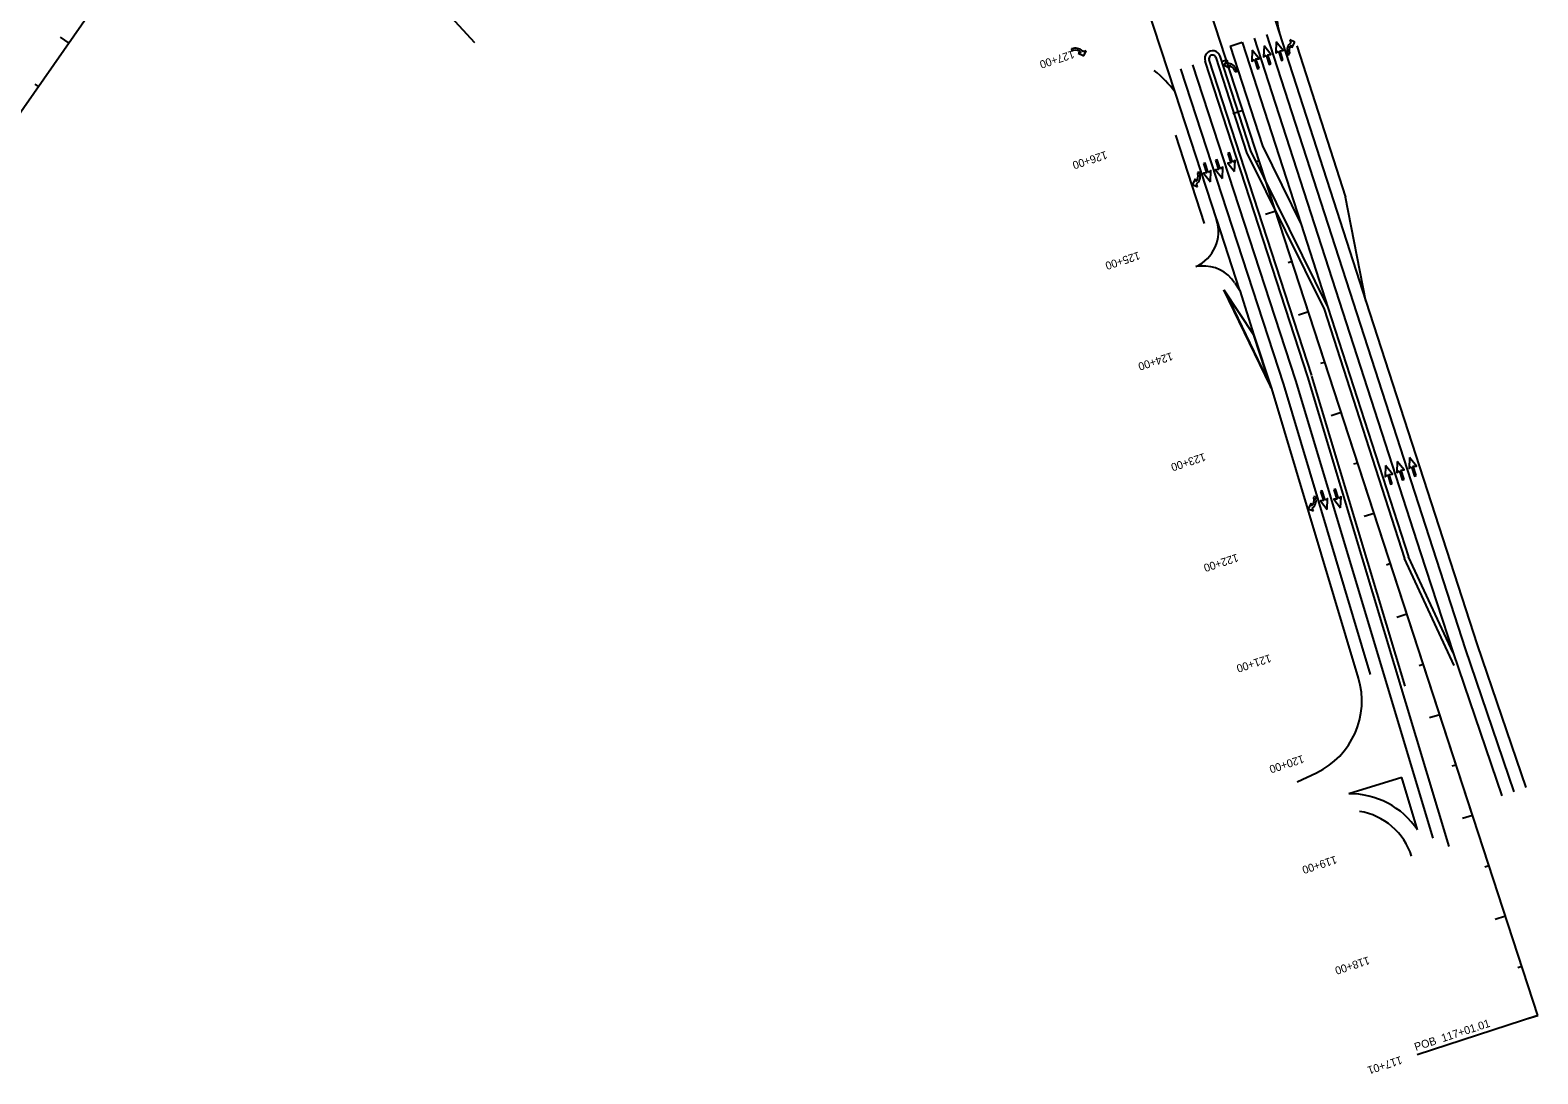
# Model space of a CAD drawing. Extents: x 955284 to 958152, y 796315 to 801506.
# Drawn here: x 956055 to 957479, y 796315 to 797300 of the extents above; entities that cross this region are included whole.
import ezdxf

# ---------------------------------------------------------------- set-up
doc = ezdxf.new("R2010")
doc.units = 0
for name, color, linetype in [('MAIN_P_CONSTCL-Line', 7, 'Continuous'), ('MAIN_P_CONSTCL-PC-PT-Sta-Ldr-Line', 7, 'Continuous'), ('MAIN_P_CONSTCL-PC-PT-Sta-Ldr-Text', 7, 'Continuous'), ('MAIN_P_CONSTCL-Tic-Sta-Line', 7, 'Continuous'), ('MAIN_P_CONSTCL-Tic-Sta-Text', 7, 'Continuous'), ('MAIN_P_EPSHLDR-Line', 7, 'Continuous'), ('MAIN_P_SIDECL-Line', 7, 'Continuous'), ('SIGN_P_SM-Cell', 7, 'Continuous'), ('SIGN_P_SM-Markings', 7, 'Continuous')]:
    doc.layers.add(name, color=color, linetype=linetype)

msp = doc.modelspace()

# ---------------------------------------------------------------- linework, layer by layer
at = {"layer": 'MAIN_P_CONSTCL-Line'}
for p in [(957416.9, 796559.9), (957478.9, 796369.8)]:
    msp.add_line(p, (956951.7, 797987), dxfattribs=at)
at = {"layer": 'MAIN_P_CONSTCL-PC-PT-Sta-Ldr-Line'}
for points in [[(956393.4, 797377.1), (956474.5, 797288.6)], [(957478.9, 796369.8), (957364.8, 796332.6)]]:
    msp.add_lwpolyline(points, dxfattribs=at)
at = {"layer": 'MAIN_P_CONSTCL-Tic-Sta-Line'}
for points in [[(956083.2, 797293.7), (956091.4, 797288)], [(957181, 797270.8), (957184.8, 797272)], [(956059.4, 797249.3), (956062.7, 797247)], [(957190.8, 797221.4), (957200.3, 797224.5)], [(957212, 797175.7), (957215.8, 797177)], [(957221.8, 797126.3), (957231.3, 797129.4)], [(957243, 797080.7), (957246.8, 797081.9)], [(957252.8, 797031.3), (957262.3, 797034.4)], [(957274, 796985.6), (957277.8, 796986.8)], [(957283.8, 796936.2), (957293.3, 796939.3)], [(957305, 796890.5), (957308.8, 796891.7)], [(957314.8, 796841.1), (957324.3, 796844.2)], [(957336, 796795.4), (957339.8, 796796.7)], [(957345.7, 796746), (957355.3, 796749.1)], [(957366.9, 796700.3), (957370.7, 796701.6)], [(957376.7, 796651), (957386.2, 796654)], [(957397.9, 796605.3), (957401.7, 796606.5)], [(957407.7, 796555.9), (957417.2, 796559)], [(957428.9, 796510.2), (957432.7, 796511.4)], [(957438.7, 796460.8), (957448.2, 796463.9)], [(957459.9, 796415.1), (957463.7, 796416.4)], [(957469.4, 796366.7), (957478.9, 796369.8)], [(957469.4, 796366.7), (957478.9, 796369.8)]]:
    msp.add_lwpolyline(points, dxfattribs=at)
at = {"layer": 'MAIN_P_EPSHLDR-Line'}
for p, q in [((957265.6, 796974.2), (957168.4, 797272.2)), ((957174.9, 797274.3), (957203.9, 797184.7)), ((957203.9, 797184.7), (957277, 797036.6)), ((957277, 797036.6), (957353.1, 796801.4)), ((957353.6, 796680.7), (957265.3, 796973.5)), ((957399.9, 796700.2), (957353.1, 796801.4))]:
    msp.add_line(p, q, dxfattribs=at)
msp.add_arc((957171.7, 797273.3), 3.41, 17.9209, 198.0541, dxfattribs=at)
at = {"layer": 'MAIN_P_SIDECL-Line'}
msp.add_line((955423.8, 796332.3), (957282.7, 798993.6), dxfattribs=at)
at = {"layer": 'SIGN_P_SM-Cell'}
for p, q in [((957249.4, 797288.7), (957244.6, 797290.9)), ((957244.6, 797290.9), (957245.6, 797288.2)), ((957246.2, 797286.1), (957246.7, 797283.5)), ((957246.7, 797283.5), (957249.4, 797288.7)), ((957039.9, 797282.8), (957038.4, 797282.4)), ((957038.4, 797282.4), (957038.9, 797280.7)), ((957038.9, 797280.7), (957040, 797281)), ((957047.5, 797279), (957044.9, 797278.5)), ((957044.9, 797278.5), (957050.1, 797275.8)), ((957052.3, 797280.6), (957049.6, 797279.6)), ((957050.1, 797275.8), (957052.3, 797280.6)), ((957242.4, 797278.5), (957242.8, 797277)), ((957242.8, 797277), (957244.5, 797277.5)), ((957244.5, 797277.5), (957244.2, 797278.6)), ((957185.4, 797271.7), (957182.7, 797267.1)), ((957182.7, 797267.1), (957187.9, 797264.4)), ((957186.1, 797268.9), (957185.4, 797271.7)), ((957187.9, 797264.4), (957186.8, 797266.8)), ((957192.7, 797261.8), (957193.1, 797260.7)), ((957193.1, 797260.7), (957194.8, 797261.3)), ((957194.8, 797261.3), (957194.3, 797262.8)), ((957155.3, 797159.8), (957152.7, 797154.5)), ((957155.8, 797157.1), (957155.3, 797159.8)), ((957159.3, 797166.2), (957157.5, 797165.7)), ((957157.5, 797165.7), (957157.8, 797164.6)), ((957159.7, 797164.7), (957159.3, 797166.2)), ((957152.7, 797154.5), (957157.5, 797152.3)), ((957157.5, 797152.3), (957156.4, 797155)), ((957268.7, 796859.9), (957267, 796859.4)), ((957267, 796859.4), (957267.3, 796858.4)), ((957269.2, 796858.4), (957268.7, 796859.9)), ((957264.8, 796853.5), (957262.1, 796848.3)), ((957262.1, 796848.3), (957266.9, 796846.1)), ((957265.3, 796850.9), (957264.8, 796853.5)), ((957266.9, 796846.1), (957265.9, 796848.7))]:
    msp.add_line(p, q, dxfattribs=at)
for points in [[(957231.9, 797289.1), (957231.5, 797278.6), (957233.9, 797280.2)], [(957238.2, 797272), (957235.4, 797280.7), (957238.3, 797280.9), (957231.9, 797289.1)], [(957209.2, 797281.4), (957208.8, 797270.9), (957211.2, 797272.5)], [(957215.6, 797264.3), (957212.7, 797273), (957215.7, 797273.2), (957209.2, 797281.4)], [(957211.2, 797272.5), (957214, 797263.8), (957215.6, 797264.3)], [(957220.3, 797285.4), (957219.9, 797274.9), (957222.3, 797276.5)], [(957226.6, 797268.3), (957223.8, 797277), (957226.7, 797277.3), (957220.3, 797285.4)], [(957222.3, 797276.5), (957225.1, 797267.8), (957226.6, 797268.3)], [(957233.9, 797280.2), (957236.7, 797271.5), (957238.2, 797272)], [(957163.2, 797174.1), (957166.1, 797165.4), (957163.1, 797165.1), (957169.6, 797157)], [(957167.6, 797165.9), (957164.8, 797174.6), (957163.2, 797174.1)], [(957174.6, 797177.3), (957177.4, 797168.6), (957174.5, 797168.4), (957181, 797160.2)], [(957179, 797169.1), (957176.2, 797177.8), (957174.6, 797177.3)], [(957186.1, 797183.7), (957188.9, 797175), (957186, 797174.7), (957192.5, 797166.6)], [(957190.5, 797175.5), (957187.7, 797184.2), (957186.1, 797183.7)], [(957192.5, 797166.6), (957192.9, 797177), (957190.5, 797175.5)], [(957169.6, 797157), (957170, 797167.5), (957167.6, 797165.9)], [(957181, 797160.2), (957181.4, 797170.7), (957179, 797169.1)], [(957335.1, 796889), (957334.7, 796878.5), (957337.1, 796880.1)], [(957341.4, 796871.9), (957338.6, 796880.6), (957341.5, 796880.8), (957335.1, 796889)], [(957346.1, 796893), (957345.7, 796882.5), (957348.1, 796884.1)], [(957352.5, 796875.9), (957349.7, 796884.6), (957352.6, 796884.9), (957346.1, 796893)], [(957357.7, 796896.7), (957357.3, 796886.2), (957359.7, 796887.8)], [(957364.1, 796879.6), (957361.3, 796888.3), (957364.2, 796888.5), (957357.7, 796896.7)], [(957359.7, 796887.8), (957362.5, 796879.1), (957364.1, 796879.6)], [(957337.1, 796880.1), (957339.9, 796871.4), (957341.4, 796871.9)], [(957348.1, 796884.1), (957350.9, 796875.4), (957352.5, 796875.9)], [(957273.7, 796864.6), (957276.5, 796855.9), (957273.6, 796855.7), (957280, 796847.5)], [(957278.1, 796856.4), (957275.2, 796865.1), (957273.7, 796864.6)], [(957286.2, 796866.1), (957289, 796857.4), (957286.1, 796857.2), (957292.6, 796849)], [(957290.6, 796857.9), (957287.8, 796866.6), (957286.2, 796866.1)], [(957292.6, 796849), (957293, 796859.5), (957290.6, 796857.9)], [(957280, 796847.5), (957280.4, 796858), (957278.1, 796856.4)]]:
    msp.add_lwpolyline(points, dxfattribs=at)
for centre, major_axis, start_param, end_param in [((957250.3, 797280.3), (-2.55, 8.89), 0.287648, 1.52132), ((957250.3, 797280.3), (-1.98, 6.89), 0.375327, 1.569666), ((957041.7, 797274.9), (8.89, 2.55), 0.287648, 1.52132), ((957041.7, 797274.9), (6.89, 1.98), 0.375327, 1.569666), ((957186.7, 797259.8), (-2.96, 8.77), 4.761865, 5.995538), ((957186.7, 797259.8), (-2.3, 6.8), 4.713519, 5.907858), ((957151.8, 797162.9), (1.98, -6.89), 0.375327, 1.569666), ((957151.8, 797162.9), (2.55, -8.89), 0.287648, 1.52132), ((957261.2, 796856.6), (1.98, -6.89), 0.375327, 1.569666), ((957261.2, 796856.6), (2.55, -8.89), 0.287648, 1.52132)]:
    msp.add_ellipse(centre, major_axis=major_axis, ratio=0.879686, start_param=start_param, end_param=end_param, dxfattribs=at)
at = {"layer": 'SIGN_P_SM-Markings'}
for p, q in [((957136.3, 797241.7), (957109.4, 797324.2)), ((957224.8, 797328.1), (957286, 797138.9)), ((957188.2, 797285.2), (957199.6, 797288.9)), ((957199.6, 797288.9), (957255.3, 797116.7)), ((957211.1, 797292.5), (957368.2, 796806.5)), ((957222.5, 797296.2), (957410.2, 796715.9)), ((957178.7, 797275.6), (957207.6, 797186.2)), ((957188.2, 797285.2), (957218.8, 797190.8)), ((957251.2, 797285.3), (957297.4, 797142.6)), ((957239, 796965.5), (957141.8, 797263.6)), ((957250.4, 796969.2), (957153.2, 797267.3)), ((957261.8, 796972.9), (957164.6, 797271)), ((957175.7, 797121), (957136.3, 797241.7)), ((957164.2, 797117.6), (957137, 797200.9)), ((957218.8, 797190.8), (957255.3, 797116.7)), ((957207.6, 797186.2), (957280.7, 797038.2)), ((957286, 797138.9), (957316.5, 797044.4)), ((957316.5, 797044.4), (957297.4, 797142.6)), ((957197.4, 797054.3), (957175.6, 797121.3)), ((957255.3, 797116.7), (957280.7, 797038.2)), ((957160.6, 797077.3), (957155.8, 797076.9)), ((957192.6, 797061.7), (957197.4, 797054.3)), ((957182.5, 797055.1), (957210.6, 797012.1)), ((957184, 797052.5), (957226.1, 796964.5)), ((957197.4, 797054.3), (957210.6, 797012.1)), ((957316.5, 797044.4), (957421.6, 796719.6)), ((957280.7, 797038.2), (957356.8, 796802.8)), ((957227, 796962), (957210.6, 797012.1)), ((957227.6, 796961.8), (957211.1, 797012.2)), ((957395, 796529.4), (957261.8, 796972.9)), ((957309.5, 796688.3), (957227.6, 796961.8)), ((957321, 796691.8), (957239, 796965.5)), ((957380.2, 796537.1), (957250.4, 796969.2)), ((957398.8, 796712.1), (957356.8, 796802.8)), ((957368.2, 796806.5), (957398.8, 796712.1)), ((957421.6, 796719.6), (957467.6, 796584.9)), ((957398.8, 796712.1), (957444.9, 796577.2)), ((957410.2, 796715.9), (957456.2, 796581)), ((957251.5, 796590.2), (957269.9, 796599)), ((957350.4, 796594.3), (957300.3, 796579.1)), ((957365.3, 796544.9), (957350.4, 796594.3))]:
    msp.add_line(p, q, dxfattribs=at)
msp.add_lwpolyline([(957182.5, 797055.1), (957210.6, 797012.1), (957226.1, 796964.5)], close=True, dxfattribs=at)
for centre, radius, start, end in [((957309.2, 797317.5), 77, 136.5884, 197.9209), ((957171.7, 797273.3), 7.41, 17.9209, 198.0541), ((957043.8, 797172.2), 115.7, 36.8714, 50.9468), ((957141, 797110), 36.3, 294.0363, 18.0541), ((957163.5, 797042.7), 34.7, 33.155, 94.8094), ((957237.7, 796666.7), 75, 295.4749, 16.781), ((957301.2, 796501.9), 77.2, 33.8672, 90.6585), ((957301.2, 796501.9), 61.2, 17.2171, 81.2981)]:
    msp.add_arc(centre, radius, start, end, dxfattribs=at)

# ---------------------------------------------------------------- texts
at = {"layer": 'MAIN_P_CONSTCL-PC-PT-Sta-Ldr-Text'}
msp.add_text('POB  117+01.01', height=7.5, rotation=18.0541, dxfattribs=at).set_placement((957363.7, 796336.2))
at = {"layer": 'MAIN_P_CONSTCL-Tic-Sta-Text'}
for s, p in [('127+00', (957039.8, 797281.3)), ('126+00', (957070.8, 797186.2)), ('125+00', (957101.8, 797091.2)), ('124+00', (957132.8, 796996.1)), ('123+00', (957163.8, 796901)), ('122+00', (957194.7, 796805.9)), ('121+00', (957225.7, 796710.9)), ('120+00', (957256.7, 796615.8)), ('119+00', (957287.7, 796520.7)), ('118+00', (957318.7, 796425.6)), ('117+01', (957349.4, 796331.5)), ('117+01', (957349.4, 796331.5))]:
    msp.add_text(s, height=7.5, rotation=198.0541, dxfattribs=at).set_placement(p)

doc.saveas('drawing.dxf')
